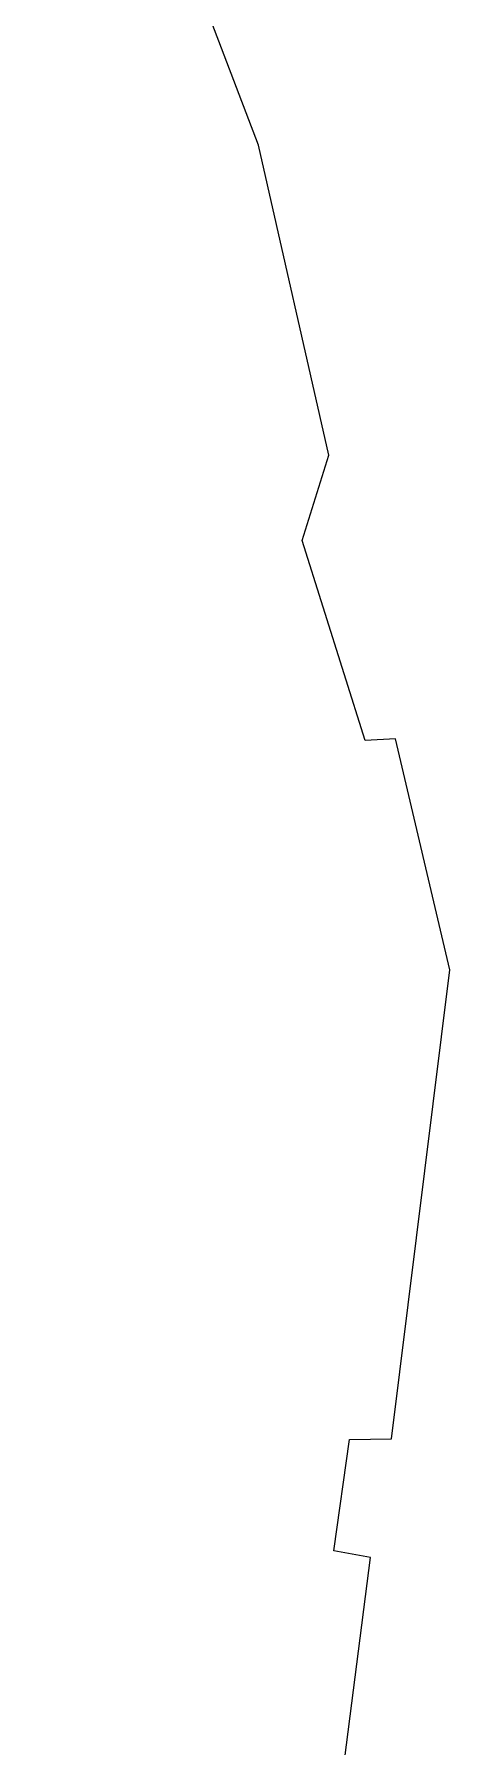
# Model space of a CAD drawing. Header units: metres. Extents: x 261354 to 266452, y 2168453 to 2172813.
# Drawn here: x 261808 to 262053, y 2169460 to 2170467 of the extents above; entities that cross this region are included whole.
import ezdxf

# ---------------------------------------------------------------- set-up
doc = ezdxf.new("R2010")
doc.units = ezdxf.units.M
doc.layers.add('village', color=3, linetype='Continuous')

msp = doc.modelspace()

# ---------------------------------------------------------------- linework, layer by layer
at = {"layer": 'village', "color": 3}
for p, q in [((261940.2, 2170401.8), (261808.2, 2170747.9)), ((261981.6, 2170219.5), (261940.2, 2170401.8)), ((261965.9, 2170169.4), (261981.6, 2170219.5)), ((262003, 2170051.7), (261965.9, 2170169.4)), ((262020.8, 2170052.7), (262003, 2170051.7)), ((262052.8, 2169916.8), (262020.8, 2170052.7)), ((262018.5, 2169641.1), (262052.8, 2169916.8)), ((261984.6, 2169575.2), (261993.7, 2169640.7)), ((261993.7, 2169640.7), (262018.5, 2169641.1)), ((261978.4, 2169356.1), (262006.2, 2169571.3)), ((262006.2, 2169571.3), (261984.6, 2169575.2))]:
    msp.add_line(p, q, dxfattribs=at)

doc.saveas('drawing.dxf')
